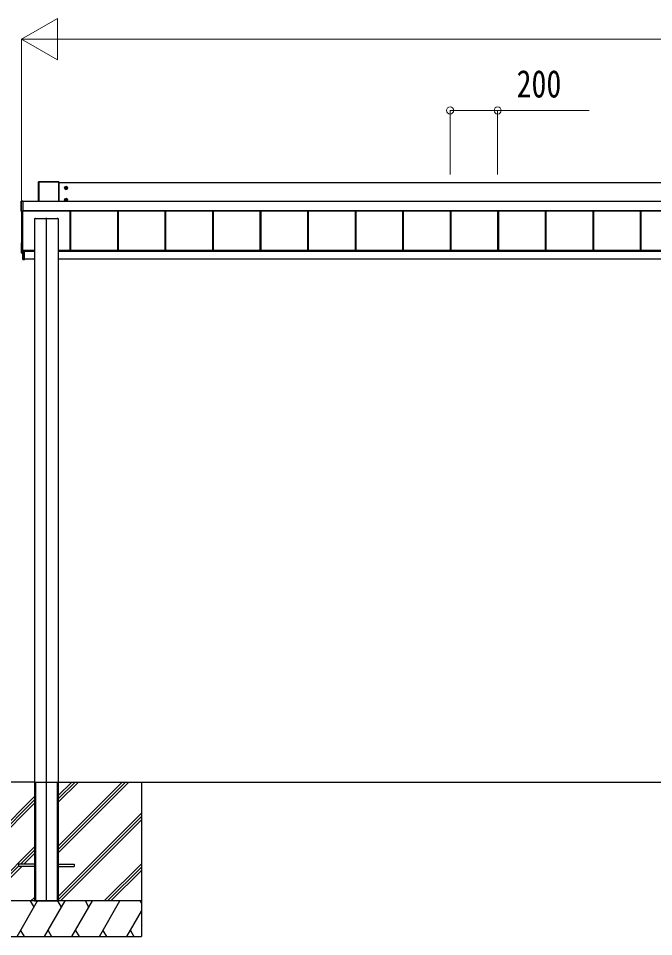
# Model space of a CAD drawing. Units: millimetres, scale not verified. Extents: x -14718 to 14718, y -10396 to 10396.
# Drawn here: x -11826 to -9154, y -7707 to -3844 of the extents above; entities that cross this region are included whole.
import ezdxf
from ezdxf.enums import TextEntityAlignment as Align

# ---------------------------------------------------------------- set-up
doc = ezdxf.new("R2010")
doc.units = ezdxf.units.MM
doc.header["$LTSCALE"] = 50
doc.layers.add('0-3_YKK_12', color=2, linetype='Continuous')
doc.layers.add('0-4_YKK_A1', color=4, linetype='Continuous')
doc.layers.add('0-5_YKK_D', color=6, linetype='Continuous', lineweight=18)
doc.styles.add('ＭＳ ゴシック', font='')
doc.styles.get('ＭＳ ゴシック').set_extended_font_data('MS Gothic')

msp = doc.modelspace()

# ---------------------------------------------------------------- linework, layer by layer
at = {"layer": '0-3_YKK_12'}
msp.add_line((-11708.43, -7559.8), (-11708.43, -4684.1), dxfattribs=at)
at = {"layer": '0-4_YKK_A1'}
for p, q in [((-11741.43, -4532.44), (-11741.43, -4614.6)), ((-11741.09, -4532.59), (-11741.43, -4532.44)), ((-11741.09, -4614.6), (-11741.09, -4532.59)), ((-11655.93, -4531.95), (-11740.93, -4531.95)), ((-11740.93, -4531.95), (-11740.59, -4532.09)), ((-11740.59, -4532.09), (-11740.59, -4532.57)), ((-11740.59, -4532.57), (-11740.59, -4614.6)), ((-11656.27, -4532.57), (-11740.59, -4532.57)), ((-11656.27, -4532.09), (-11655.93, -4531.95)), ((-11656.27, -4614.6), (-11656.27, -4532.57)), ((-11655.43, -4532.44), (-11655.77, -4532.59)), ((-11655.77, -4532.59), (-11655.77, -4614.6)), ((-11655.43, -4614.6), (-11655.43, -4532.44)), ((-6561.43, -4536.17), (-11655.43, -4536.17)), ((-11632.68, -4557.91), (-11618.18, -4557.91)), ((-11627.71, -4557.15), (-11628.43, -4557.15)), ((-11625.43, -4565.16), (-11625.43, -4550.66)), ((-11623.15, -4558.67), (-11622.43, -4558.67)), ((-11814.93, -4655.81), (-11814.93, -4613.83)), ((-11814.47, -4614.03), (-11814.93, -4613.83)), ((-11814.47, -4655.08), (-11814.47, -4614.03)), ((-11814.43, -4613.33), (-11808.73, -4613.33)), ((-11814.43, -4613.33), (-11813.97, -4613.53)), ((-11813.97, -4614.01), (-11813.97, -4655.07)), ((-11806.93, -4614.01), (-11813.97, -4614.01)), ((-11808.73, -4613.36), (-11808.73, -4613.33)), ((-11806.93, -4613.38), (-11808.13, -4613.38)), ((-11808.13, -4613.38), (-11808.13, -4613.38)), ((-11806.93, -4613.38), (-11808.13, -4613.38)), ((-11806.93, -4613.53), (-11806.93, -4613.38)), ((-11806.93, -4613.38), (-11806.93, -4613.38)), ((-11806.93, -4613.53), (-11806.93, -4614.01)), ((-11806.93, -4614.01), (-11806.93, -4655.07)), ((-6515.93, -4614.6), (-11806.93, -4614.6)), ((-6515.93, -4615.08), (-11806.93, -4615.08)), ((-11632.68, -4607.88), (-11618.18, -4607.88)), ((-11627.71, -4607.12), (-11628.43, -4607.12)), ((-11625.43, -4615.13), (-11625.43, -4600.63)), ((-11623.15, -4608.64), (-11622.43, -4608.64)), ((-11814.93, -4655.81), (-11814.47, -4655.08)), ((-11813.97, -4655.58), (-11814.43, -4656.3)), ((-11808.73, -4656.3), (-11814.43, -4656.3)), ((-11813.43, -4656.3), (-11813.43, -4828.72)), ((-11808.73, -4656.3), (-11808.73, -4656.19)), ((-11808.43, -4656.14), (-11808.43, -4828.78)), ((-11808.13, -4656.13), (-11806.93, -4656.13)), ((-11808.13, -4656.13), (-11808.13, -4656.13)), ((-11808.13, -4656.13), (-11806.93, -4656.13)), ((-6515.93, -4654.06), (-11806.93, -4654.06)), ((-6515.93, -4654.58), (-11806.93, -4654.58)), ((-11806.93, -4654.72), (-6515.93, -4654.72)), ((-6515.93, -4654.72), (-11806.93, -4654.72)), ((-11806.93, -4655.07), (-11806.93, -4655.58)), ((-11806.93, -4655.58), (-11806.93, -4656.13)), ((-11806.93, -4656.13), (-11806.93, -4656.13)), ((-11609.93, -4654.72), (-11609.93, -4820.94)), ((-11609.53, -4654.72), (-11609.53, -4820)), ((-11606.93, -4654.72), (-11606.93, -4820.94)), ((-11409.93, -4654.72), (-11409.93, -4820.94)), ((-11407.33, -4654.72), (-11407.33, -4820.94)), ((-11406.93, -4654.72), (-11406.93, -4820.94)), ((-11209.93, -4654.72), (-11209.93, -4820.94)), ((-11207.33, -4654.72), (-11207.33, -4820.94)), ((-11206.93, -4654.72), (-11206.93, -4820.94)), ((-11009.93, -4654.72), (-11009.93, -4820.94)), ((-11007.33, -4654.72), (-11007.33, -4820.94)), ((-11006.93, -4654.72), (-11006.93, -4820.94)), ((-10809.93, -4654.72), (-10809.93, -4820.94)), ((-10807.33, -4654.72), (-10807.33, -4820.94)), ((-10806.93, -4654.72), (-10806.93, -4820.94)), ((-10609.93, -4654.72), (-10609.93, -4820.94)), ((-10607.33, -4654.72), (-10607.33, -4820.94)), ((-10606.93, -4654.72), (-10606.93, -4820.94)), ((-10409.93, -4654.72), (-10409.93, -4820.94)), ((-10407.33, -4654.72), (-10407.33, -4820.94)), ((-10406.93, -4654.72), (-10406.93, -4820.94)), ((-10209.93, -4654.72), (-10209.93, -4820.94)), ((-10207.33, -4654.72), (-10207.33, -4820.94)), ((-10206.93, -4654.72), (-10206.93, -4820.94)), ((-10009.93, -4654.72), (-10009.93, -4820.94)), ((-10007.33, -4654.72), (-10007.33, -4820.94)), ((-10006.93, -4654.72), (-10006.93, -4820.94)), ((-9809.93, -4654.72), (-9809.93, -4820.94)), ((-9807.33, -4654.72), (-9807.33, -4820.94)), ((-9806.93, -4654.72), (-9806.93, -4820.94)), ((-9609.93, -4654.72), (-9609.93, -4820.94)), ((-9607.33, -4654.72), (-9607.33, -4820.94)), ((-9606.93, -4654.72), (-9606.93, -4820.94)), ((-9409.93, -4654.72), (-9409.93, -4820.94)), ((-9407.33, -4654.72), (-9407.33, -4820.94)), ((-9406.93, -4654.72), (-9406.93, -4820.94)), ((-9209.93, -4654.72), (-9209.93, -4820.94)), ((-9207.33, -4654.72), (-9207.33, -4820.94)), ((-9206.93, -4654.72), (-9206.93, -4820.94)), ((-11758.43, -4686.31), (-11758.43, -4686.6)), ((-11758.43, -4686.6), (-11758.43, -7053.3)), ((-11758.43, -4686.6), (-11758.13, -4686.6)), ((-11758.13, -4686.3), (-11756.23, -4686.3)), ((-11758.13, -4686.3), (-11758.13, -4686.6)), ((-11758.13, -4686.6), (-11658.73, -4686.6)), ((-11756.23, -4686.3), (-11756.23, -4686.6)), ((-11755.93, -4686.31), (-11755.93, -4686.6)), ((-11754.93, -4686.51), (-11755.93, -4686.51)), ((-11754.93, -4686.51), (-11754.93, -4686.6)), ((-11754.43, -4686.52), (-11754.43, -4686.6)), ((-11662.43, -4686.52), (-11662.43, -4686.6)), ((-11660.93, -4686.51), (-11661.93, -4686.51)), ((-11661.93, -4686.51), (-11661.93, -4686.6)), ((-11660.93, -4686.31), (-11660.93, -4686.6)), ((-11660.63, -4686.3), (-11658.73, -4686.3)), ((-11660.63, -4686.3), (-11660.63, -4686.6)), ((-11658.73, -4686.3), (-11658.73, -4686.6)), ((-11658.43, -4686.31), (-11658.43, -4686.6)), ((-11814.43, -4788.71), (-11814.43, -4829.76)), ((-11813.96, -4788.21), (-11813.43, -4788.18)), ((-11804.93, -4820.55), (-11808.13, -4820.55)), ((-11807.93, -4822.51), (-11807.93, -4820.55)), ((-11807.93, -4826.09), (-11807.93, -4822.51)), ((-11807.65, -4822.51), (-11807.93, -4822.51)), ((-11807.93, -4859.17), (-11807.93, -4826.09)), ((-11807.65, -4826.09), (-11807.93, -4826.09)), ((-11807.65, -4820.55), (-11807.65, -4822.51)), ((-11807.65, -4826.09), (-11807.65, -4859.17)), ((-11807.63, -4825.79), (-11807.63, -4822.81)), ((-11807.63, -4825.79), (-11807.63, -4825.79)), ((-11801.43, -4826.08), (-11807.63, -4826.09)), ((-11807.62, -4825.79), (-11807.62, -4825.79)), ((-11807.15, -4823.01), (-11807.43, -4823.01)), ((-11807.15, -4825.59), (-11807.43, -4825.59)), ((-11807.15, -4823.01), (-11807.15, -4825.59)), ((-11807.15, -4825.59), (-11801.43, -4825.58)), ((-11806.43, -4821.29), (-11806.43, -4820.55)), ((-11806.43, -4821.29), (-11801.43, -4821.28)), ((-11758.43, -4820.94), (-11805.43, -4820.94)), ((-11805.43, -4820.94), (-11805.43, -4821.23)), ((-11805.43, -4821.23), (-11805.43, -4821.29)), ((-11804.93, -4820.94), (-11804.93, -4820.55)), ((-11801.43, -4825.58), (-11801.43, -4821.28)), ((-11758.43, -4822.95), (-11801.43, -4822.95)), ((-11801.43, -4825.58), (-11801.43, -4825.78)), ((-11758.43, -4825.82), (-11801.43, -4825.82)), ((-11801.43, -4826.08), (-11801.43, -4859.55)), ((-6558.43, -4820.94), (-11658.43, -4820.94)), ((-6558.43, -4822.95), (-11658.43, -4822.95)), ((-6558.43, -4825.82), (-11658.43, -4825.82)), ((-11814.43, -4830.01), (-11814.43, -4829.76)), ((-11813.96, -4830.26), (-11808.25, -4830.61)), ((-11813.96, -4830.26), (-11813.96, -4830.51)), ((-11813.96, -4830.51), (-11807.93, -4830.89)), ((-11813.96, -4830.51), (-11813.96, -4830.51)), ((-11813.96, -4830.51), (-11807.93, -4830.89)), ((-11812.93, -4829.27), (-11808.93, -4829.27)), ((-11808.25, -4830.65), (-11808.25, -4830.61)), ((-11807.93, -4859.17), (-11807.65, -4859.17)), ((-11807.65, -4859.17), (-11801.43, -4859.55)), ((-11801.43, -4859.85), (-11807.65, -4859.47)), ((-11759.28, -4857.3), (-11801.43, -4857.3)), ((-11801.43, -4859.55), (-11801.43, -4859.85)), ((-11759.43, -4859.48), (-11759.3, -4857.3)), ((-11759.28, -4857.3), (-11758.8, -4857.3)), ((-11758.93, -4859.8), (-11759.13, -4859.8)), ((-11758.8, -4857.3), (-11758.93, -4859.48)), ((-11758.43, -4859.8), (-11758.93, -4859.8)), ((-11758.43, -4857.3), (-11758.8, -4857.3)), ((-11658.06, -4857.3), (-11658.43, -4857.3)), ((-11658.43, -4859.48), (-11657.93, -4859.48)), ((-11657.93, -4859.8), (-11658.43, -4859.8)), ((-11658.06, -4857.3), (-11657.58, -4857.3)), ((-11657.93, -4859.48), (-11658.06, -4857.3)), ((-11657.93, -4859.8), (-11657.93, -4859.48)), ((-11657.73, -4859.8), (-11657.93, -4859.8)), ((-6559.28, -4857.3), (-11657.58, -4857.3)), ((-11657.56, -4857.3), (-11657.43, -4859.48)), ((-11758.43, -7057.3), (-12208.43, -7057.3)), ((-11758.43, -7053.3), (-11758.43, -7557.3)), ((-11758.43, -7057.3), (-11758.13, -7057.3)), ((-11758.43, -7057.3), (-11758.43, -7557.3)), ((-11758.13, -7057.3), (-11658.73, -7057.3)), ((-11755.93, -7057.3), (-11755.93, -7557.3)), ((-11754.43, -7057.3), (-11754.43, -7557.3)), ((-11662.43, -7057.3), (-11662.43, -7557.3)), ((-11660.93, -7057.3), (-11660.93, -7557.3)), ((-11658.43, -7053.3), (-11658.43, -7557.3)), ((-11658.43, -7057.3), (-11658.43, -7557.3)), ((-11658.43, -7057.3), (-808.43, -7057.3)), ((-11658.43, -7142.3), (-11573.43, -7057.3)), ((-11658.43, -7128.15), (-11587.57, -7057.3)), ((-11658.43, -7114.01), (-11601.72, -7057.3)), ((-11658.43, -7354.43), (-11361.34, -7057.34)), ((-11658.43, -7340.28), (-11375.48, -7057.34)), ((-11658.43, -7326.14), (-11389.62, -7057.34)), ((-11308.43, -7057.3), (-11308.43, -7707.3)), ((-12108.43, -7467.77), (-11758.43, -7117.78)), ((-12108.43, -7481.92), (-11758.43, -7131.92)), ((-12108.43, -7496.06), (-11758.43, -7146.06)), ((-11658.43, -7538.27), (-11308.43, -7188.28)), ((-11658.43, -7552.41), (-11308.43, -7202.42)), ((-11649.17, -7557.3), (-11308.43, -7216.56)), ((-11985.82, -7557.3), (-11758.43, -7329.91)), ((-11817.18, -7402.8), (-11758.43, -7344.05)), ((-11803.04, -7402.8), (-11758.43, -7358.19)), ((-11971.68, -7557.3), (-11825.93, -7411.55)), ((-11957.54, -7557.3), (-11812.04, -7411.8)), ((-11825.93, -7402.8), (-11825.93, -7411.8)), ((-11758.43, -7402.8), (-11825.93, -7402.8)), ((-11758.43, -7411.8), (-11825.93, -7411.8)), ((-11658.43, -7402.8), (-11590.93, -7402.8)), ((-11658.43, -7411.8), (-11590.93, -7411.8)), ((-11590.93, -7402.8), (-11590.93, -7411.8)), ((-11465.32, -7557.3), (-11308.43, -7400.41)), ((-11451.18, -7557.3), (-11308.43, -7414.55)), ((-11437.04, -7557.3), (-11308.43, -7428.69)), ((-11308.43, -7557.3), (-12108.43, -7557.3)), ((-11308.43, -7557.3), (-12108.43, -7557.3)), ((-11831.91, -7707.3), (-11745.31, -7557.3)), ((-11760.31, -7583.28), (-11775.31, -7557.3)), ((-11773.69, -7557.3), (-11758.43, -7542.04)), ((-11758.43, -7557.3), (-11658.43, -7557.3)), ((-11716.44, -7707.3), (-11629.84, -7557.3)), ((-11644.84, -7583.28), (-11659.84, -7557.3)), ((-11600.97, -7707.3), (-11514.37, -7557.3)), ((-11529.37, -7583.28), (-11544.37, -7557.3)), ((-11485.5, -7707.3), (-11398.9, -7557.3)), ((-11308.43, -7565.96), (-11313.43, -7557.3)), ((-11370.03, -7707.3), (-11308.43, -7600.6)), ((-11816.92, -7681.32), (-11801.92, -7707.3)), ((-11701.44, -7681.32), (-11686.44, -7707.3)), ((-11585.98, -7681.32), (-11570.98, -7707.3)), ((-11470.5, -7681.32), (-11455.51, -7707.3)), ((-11355.03, -7681.32), (-11340.04, -7707.3)), ((-12108.43, -7707.3), (-11308.43, -7707.3))]:
    msp.add_line(p, q, dxfattribs=at)
for points in [[(-11740.59, -4532.09), (-11656.27, -4532.09), (-11656.27, -4532.57)], [(-11628.43, -4557.15), (-11628.43, -4558.67), (-11627.71, -4558.67)], [(-11624.67, -4555.63), (-11624.67, -4554.91), (-11626.19, -4554.91), (-11626.19, -4555.63)], [(-11622.43, -4558.67), (-11622.43, -4557.15), (-11623.15, -4557.15)], [(-11626.19, -4560.19), (-11626.19, -4560.91), (-11624.67, -4560.91), (-11624.67, -4560.19)], [(-11813.97, -4614.01), (-11813.97, -4613.53), (-11806.93, -4613.53)], [(-11808.63, -4613.38), (-11808.67, -4613.37), (-11808.73, -4613.36)], [(-11628.43, -4607.12), (-11628.43, -4608.64), (-11627.71, -4608.64)], [(-11624.67, -4605.6), (-11624.67, -4604.88), (-11626.19, -4604.88), (-11626.19, -4605.6)], [(-11626.19, -4610.16), (-11626.19, -4610.88), (-11624.67, -4610.88), (-11624.67, -4610.16)], [(-11622.43, -4608.64), (-11622.43, -4607.12), (-11623.15, -4607.12)], [(-11806.93, -4655.58), (-11813.97, -4655.58), (-11813.97, -4655.07), (-11806.93, -4655.07)], [(-11658.73, -4686.6), (-11658.43, -4686.6), (-11658.43, -7053.3)], [(-11807.62, -4825.79), (-11807.63, -4825.79), (-11807.63, -4825.79)], [(-11807.61, -4825.79), (-11801.43, -4825.78), (-11801.43, -4826.08)], [(-11807.43, -4825.61), (-11807.43, -4825.59), (-11807.43, -4823.01)], [(-11813.43, -4828.72), (-11813.43, -4829.29), (-11807.93, -4829.63)], [(-11758.93, -4859.8), (-11758.93, -4859.48), (-11758.43, -4859.48)], [(-11758.13, -7057.3), (-11658.73, -7057.3), (-11658.43, -7057.3)]]:
    msp.add_lwpolyline(points, dxfattribs=at)
for points in [[(-11625.43, -4552.13), (-11630.43, -4555.02), (-11630.43, -4560.79), (-11625.43, -4563.68), (-11620.43, -4560.79), (-11620.43, -4555.02)], [(-11625.43, -4602.1), (-11630.43, -4604.99), (-11630.43, -4610.76), (-11625.43, -4613.65), (-11620.43, -4610.76), (-11620.43, -4604.99)]]:
    msp.add_lwpolyline(points, close=True, dxfattribs=at)
for centre, radius in [((-11625.43, -4557.91), 6.25), ((-11625.43, -4557.91), 5), ((-11625.43, -4607.88), 6.25), ((-11625.43, -4607.88), 5)]:
    msp.add_circle(centre, radius, dxfattribs=at)
for centre, radius, start, end in [((-11740.59, -4532.59), 0.5, 90.15046, 179.81463), ((-11740.71, -4536.69), 4.12, 88.40447, 95.35624), ((-11656.27, -4532.59), 0.5, 0.18537, 89.84954), ((-11656.15, -4536.69), 4.12, 84.64376, 91.59553), ((-11625.43, -4557.91), 5.58, 153.74848, 206.25152), ((-11625.43, -4557.91), 5.58, 93.74848, 146.25152), ((-11627.71, -4555.63), 1.52, 270, 0), ((-11625.43, -4557.91), 5.58, 33.74848, 86.25152), ((-11623.15, -4555.63), 1.52, 180, 270), ((-11625.43, -4557.91), 5.58, 333.74848, 26.25152), ((-11625.43, -4557.91), 5.58, 213.74848, 266.25152), ((-11627.71, -4560.19), 1.52, 0, 90), ((-11625.43, -4557.91), 5.58, 273.74848, 326.25152), ((-11623.15, -4560.19), 1.52, 90, 180), ((-11813.97, -4614.03), 0.5, 90.15046, 179.81463), ((-11814.09, -4618.13), 4.12, 88.40447, 95.35624), ((-11808.55, -4611.63), 1.74, 265.66516, 269.50049), ((-11625.43, -4607.88), 5.58, 153.74848, 206.25152), ((-11625.43, -4607.88), 5.58, 93.74848, 146.25152), ((-11625.43, -4607.88), 5.58, 213.74848, 266.25152), ((-11627.71, -4605.6), 1.52, 270, 0), ((-11627.71, -4610.16), 1.52, 0, 90), ((-11625.43, -4607.88), 5.58, 33.74848, 86.25152), ((-11625.43, -4607.88), 5.58, 273.74848, 326.25152), ((-11623.15, -4605.6), 1.52, 180, 270), ((-11623.15, -4610.16), 1.52, 90, 180), ((-11625.43, -4607.88), 5.58, 333.74848, 26.25152), ((-11814.09, -4659.18), 4.12, 88.40447, 95.35624), ((-11813.97, -4655.08), 0.502, 180.349, 269.68592), ((-11808.73, -4655.89), 0.301, 269.99262, 297.9043), ((-11808.22, -4658.84), 2.71, 88.10375, 98.40666), ((-11813.93, -4788.71), 0.5, 93.48119, 179.98396), ((-11808.13, -4820.25), 0.3, 180.01748, 270.01745), ((-11807.63, -4822.51), 0.3, 180.01746, 270.01745), ((-11807.63, -4826.09), 0.3, 90.12237, 180), ((-11806.3, -4822.57), 1.35, 177.08798, 189.90325), ((-11806.43, -4826.01), 1.22, 169.53624, 183.72385), ((-11806.38, -4826.01), 1.25, 169.72631, 183.54265), ((-11806.42, -4825.97), 1.21, 171.62247, 185.82998), ((-11807.61, -4826.09), 0.3, 90.22184, 92.22662), ((-11807.61, -4825.93), 0.141, 90.0241, 94.22537), ((-11807.22, -4827.58), 1.98, 88.04873, 96.20074), ((-11813.93, -4829.76), 0.5, 180.01604, 266.51881), ((-11813.93, -4830.01), 0.5, 180, 266.3803), ((-11813.93, -4830.01), 0.5, 180.01604, 266.51881), ((-11812.93, -4828.77), 0.5, 180.01746, 270.01745), ((-11808.93, -4828.77), 0.5, 269.98255, 359.98254), ((-11808.23, -4830.31), 0.3, 266.48405, 359.9811), ((-11808.23, -4830.35), 0.3, 266.48405, 359.9811), ((-11807.63, -4859.17), 0.3, 180, 266.5), ((-11806.42, -4859.32), 1.24, 173.06854, 186.93146), ((-11759.13, -4859.5), 0.3, 176.5, 270), ((-11657.73, -4859.5), 0.3, 270, 3.5)]:
    msp.add_arc(centre, radius, start, end, dxfattribs=at)
for centre, major_axis, ratio, start_param, end_param in [((-11740.93, -4532.45), (0.382, -0.325), 0.996231, 2.2770247, 3.8440941), ((-11655.93, -4532.45), (0.382, 0.325), 0.996231, 5.5806839, 7.1477533), ((-11814.43, -4613.83), (0.382, -0.325), 0.996231, 2.2770247, 3.8440941), ((-11808.13, -4613.36), (0.6, 0), 0.026226, 3.1415927, 3.8726279), ((-11808.13, -4613.36), (0.6, 0), 0.026226, 3.8726279, 4.712389), ((-11814.43, -4655.8), (0.382, 0.325), 0.996231, 2.4390913, 4.0061606), ((-11808.13, -4656.19), (0.6, 0), 0.096025, 1.5707963, 3.1415927), ((-11808.73, -4656), (0, 0.3), 0.998743, 3.1415927, 4.2299164), ((-11758.13, -4686.31), (0.3, 0), 0.034921, 1.5707963, 3.1415927), ((-11756.23, -4686.31), (0.3, 0), 0.034921, 6.2831853, 7.8539816), ((-11754.93, -4686.52), (0.5, 0), 0.034921, 6.2831853, 7.8539816), ((-11661.93, -4686.52), (0.5, 0), 0.034921, 1.5707963, 3.1415927), ((-11660.63, -4686.31), (0.3, 0), 0.034921, 1.5707963, 3.1415927), ((-11658.73, -4686.31), (0.3, 0), 0.034921, 6.2831853, 7.8539816), ((-11807.65, -4823.01), (0.301, 0.4), 0.997782, 5.3593221, 6.9301184), ((-11807.65, -4825.59), (0.301, 0.4), 0.997782, 3.7885257, 3.8252324), ((-11807.63, -4823.01), (0.108, 0.169), 0.994155, 5.2849907, 6.855787), ((-11807.63, -4825.59), (-0.145, 0.15), 0.921201, 2.3686772, 3.9027669), ((-11807.63, -4825.59), (0.482, -0.007), 0.414889, 4.7553012, 6.2893908), ((-11807.13, -4825.59), (0.001, 0.2), 0.09157, 1.5714198, 1.6062613), ((-11807.65, -4830.69), (0.6, -0.037), 0.034769, 3.1437205, 4.2258199), ((-11758.93, -4859.5), (0.5, -0.018), 0.036539, 1.5736281, 3.1406975), ((-11657.93, -4859.5), (0.5, 0.018), 0.036539, 0.0008951, 1.5679645)]:
    msp.add_ellipse(centre, major_axis=major_axis, ratio=ratio, start_param=start_param, end_param=end_param, dxfattribs=at)
at = {"layer": '0-5_YKK_D'}
for p, q in [((-11813.43, -3931.95), (-11661.88, -3844.45)), ((-11661.88, -4019.45), (-11661.88, -3844.45)), ((-11813.43, -4655.3), (-11813.43, -3930.95)), ((-11813.43, -3931.95), (-11661.88, -4019.45)), ((-11813.43, -3931.95), (-11510.32, -3931.95)), ((-11638.43, -3931.95), (-1378.43, -3931.95)), ((-10009.93, -4501.01), (-10009.93, -4230.95)), ((-9809.93, -4501.01), (-9809.93, -4230.95))]:
    msp.add_line(p, q, dxfattribs=at)
msp.add_lwpolyline([(-10009.93, -4231.95), (-9809.93, -4231.95), (-9424.83, -4231.95)], dxfattribs=at)
for centre in [(-10009.93, -4231.95), (-9809.93, -4231.95)]:
    msp.add_circle(centre, 14.88, dxfattribs=at)

# ---------------------------------------------------------------- texts
at = {"layer": '0-5_YKK_D', "style": 'ＭＳ ゴシック', "width": 0.8}
msp.add_text('200', height=115.5, dxfattribs=at).set_placement((-9730.43, -4211.95), align=Align.BOTTOM_LEFT)

doc.saveas('drawing.dxf')
